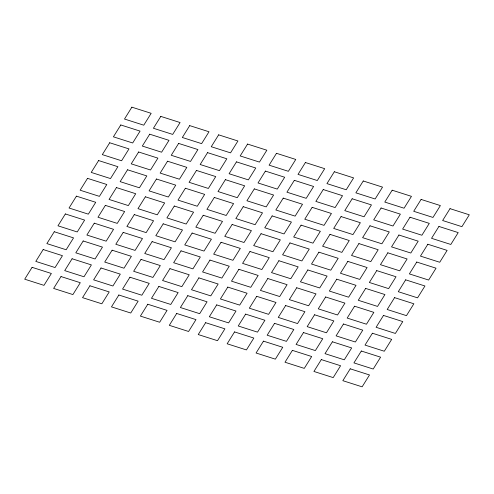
<?xml version="1.0" encoding="UTF-8"?>
<svg xmlns="http://www.w3.org/2000/svg" width="494" height="494" viewBox="0 0 494 494"><rect width="100%" height="100%" fill="white"/><g stroke="black" fill="none" stroke-linecap="round" stroke-linejoin="round"><path stroke-width="0.74" d="M32.091 267.334L24.7 279.196L43.978 285.347L51.37 273.485L32.091 267.334M43.182 249.538L35.79 261.4L55.069 267.55L62.46 255.688L43.182 249.538M54.266 231.742L46.874 243.604L66.159 249.754L73.55 237.892L54.266 231.742M65.356 213.945L57.965 225.807L77.243 231.958L84.635 220.096L65.356 213.945M76.44 196.149L69.049 208.011L88.333 214.161L95.725 202.299L76.44 196.149M87.531 178.353L80.139 190.215L99.418 196.365L106.809 184.503L87.531 178.353M98.615 160.556L91.223 172.418L110.508 178.569L117.899 166.706L98.615 160.556M109.705 142.76L102.314 154.622L121.592 160.772L128.983 148.91L109.705 142.76M120.795 124.963L113.404 136.826L132.682 142.982L140.074 131.114L120.795 124.963M131.879 107.167L124.488 119.035L143.773 125.186L151.164 113.317L131.879 107.167M61.015 276.56L53.624 288.422L72.902 294.572L80.294 282.71L61.015 276.56M72.099 258.763L64.708 270.626L83.992 276.776L91.384 264.914L72.099 258.763M83.19 240.967L75.798 252.829L95.076 258.98L102.468 247.117L83.19 240.967M94.274 223.171L86.882 235.033L106.167 241.183L113.558 229.321L94.274 223.171M105.364 205.374L97.973 217.237L117.251 223.387L124.642 211.525L105.364 205.374M116.454 187.578L109.063 199.44L128.341 205.59L135.733 193.728L116.454 187.578M127.538 169.782L120.147 181.644L139.432 187.794L146.823 175.932L127.538 169.782M138.629 151.985L131.237 163.847L150.516 170.004L157.907 158.136L138.629 151.985M149.713 134.189L142.321 146.057L161.606 152.208L168.997 140.339L149.713 134.189M160.803 116.393L153.412 128.261L172.69 134.411L180.082 122.543L160.803 116.393M89.933 285.785L82.541 297.647L101.826 303.798L109.217 291.935L89.933 285.785M101.023 267.989L93.632 279.851L112.91 286.001L120.301 274.139L101.023 267.989M112.113 250.192L104.716 262.055L124 268.205L131.392 256.343L112.113 250.192M123.197 232.396L115.806 244.258L135.084 250.409L142.482 238.546L123.197 232.396M134.288 214.6L126.896 226.462L146.175 232.612L153.566 220.75L134.288 214.6M145.372 196.803L137.98 208.666L157.265 214.816L164.656 202.954L145.372 196.803M156.462 179.007L149.071 190.869L168.349 197.026L175.741 185.157L156.462 179.007M167.546 161.211L160.155 173.079L179.439 179.229L186.831 167.361L167.546 161.211M178.637 143.414L171.245 155.283L190.523 161.433L197.915 149.565L178.637 143.414M189.721 125.618L182.329 137.486L201.614 143.637L209.005 131.768L189.721 125.618M118.856 295.011L111.465 306.873L130.743 313.023L138.141 301.161L118.856 295.011M129.947 277.214L122.555 289.076L141.834 295.227L149.225 283.365L129.947 277.214M141.031 259.418L133.639 271.28L152.924 277.43L160.315 265.568L141.031 259.418M152.121 241.622L144.73 253.484L164.008 259.634L171.399 247.772L152.121 241.622M163.205 223.825L155.814 235.687L175.098 241.838L182.49 229.976L163.205 223.825M174.296 206.029L166.904 217.897L186.182 224.048L193.574 212.179L174.296 206.029M185.38 188.233L177.988 200.101L197.273 206.251L204.664 194.383L185.38 188.233M196.47 170.436L189.079 182.305L208.357 188.455L215.748 176.586L196.47 170.436M207.56 152.64L200.169 164.508L219.447 170.658L226.839 158.79L207.56 152.64M218.644 134.843L211.253 146.712L230.537 152.862L237.929 140.994L218.644 134.843M147.78 304.236L140.389 316.098L159.667 322.249L167.058 310.386L147.78 304.236M158.864 286.44L151.473 298.302L170.757 304.452L178.149 292.59L158.864 286.44M169.955 268.643L162.563 280.506L181.841 286.656L189.233 274.794L169.955 268.643M181.039 250.847L173.647 262.709L192.932 268.866L200.323 256.997L181.039 250.847M192.129 233.051L184.737 244.919L204.016 251.069L211.407 239.201L192.129 233.051M203.219 215.254L195.828 227.123L215.106 233.273L222.498 221.405L203.219 215.254M214.303 197.458L206.912 209.326L226.196 215.477L233.588 203.608L214.303 197.458M225.394 179.662L218.002 191.53L237.281 197.68L244.672 185.812L225.394 179.662M236.478 161.865L229.086 173.734L248.371 179.884L255.762 168.016L236.478 161.865M247.568 144.069L240.177 155.937L259.455 162.088L266.846 150.219L247.568 144.069M176.698 313.462L169.306 325.324L188.591 331.474L195.982 319.612L176.698 313.462M187.788 295.665L180.396 307.527L199.675 313.678L207.066 301.815L187.788 295.665M198.878 277.869L191.487 289.731L210.765 295.887L218.157 284.019L198.878 277.869M209.962 260.072L202.571 271.941L221.855 278.091L229.247 266.223L209.962 260.072M221.053 242.276L213.661 254.144L232.94 260.295L240.331 248.426L221.053 242.276M232.137 224.48L224.745 236.348L244.03 242.498L251.421 230.63L232.137 224.48M243.227 206.683L235.836 218.552L255.114 224.702L262.505 212.834L243.227 206.683M254.311 188.887L246.92 200.755L266.204 206.906L273.596 195.037L254.311 188.887M265.402 171.091L258.01 182.959L277.288 189.109L284.68 177.247L265.402 171.091M276.492 153.301L269.094 165.163L288.379 171.313L295.77 159.451L276.492 153.301M205.621 322.687L198.23 334.549L217.508 340.699L224.906 328.837L205.621 322.687M216.712 304.891L209.32 316.753L228.599 322.909L235.99 311.041L216.712 304.891M227.796 287.094L220.404 298.963L239.689 305.113L247.08 293.245L227.796 287.094M238.886 269.298L231.495 281.166L250.773 287.317L258.164 275.448L238.886 269.298M249.97 251.502L242.579 263.37L261.863 269.52L269.255 257.652L249.97 251.502M261.06 233.705L253.669 245.574L272.947 251.724L280.339 239.856L261.06 233.705M272.145 215.909L264.753 227.777L284.038 233.928L291.429 222.059L272.145 215.909M283.235 198.113L275.843 209.981L295.122 216.131L302.513 204.269L283.235 198.113M294.325 180.322L286.934 192.185L306.212 198.335L313.604 186.473L294.325 180.322M305.409 162.526L298.018 174.388L317.302 180.538L324.694 168.676L305.409 162.526M234.545 331.912L227.154 343.781L246.432 349.931L253.823 338.063L234.545 331.912M245.629 314.116L238.238 325.984L257.522 332.135L264.914 320.266L245.629 314.116M256.719 296.32L249.328 308.188L268.606 314.338L275.998 302.47L256.719 296.32M267.804 278.523L260.412 290.392L279.697 296.542L287.088 284.674L267.804 278.523M278.894 260.727L271.502 272.595L290.781 278.746L298.172 266.877L278.894 260.727M289.984 242.931L282.593 254.799L301.871 260.949L309.263 249.081L289.984 242.931M301.068 225.134L293.677 237.003L312.961 243.153L320.353 231.291L301.068 225.134M312.159 207.344L304.767 219.206L324.045 225.357L331.437 213.494L312.159 207.344M323.243 189.548L315.851 201.41L335.136 207.56L342.527 195.698L323.243 189.548M334.333 171.751L326.942 183.614L346.22 189.764L353.611 177.902L334.333 171.751M263.463 341.138L256.071 353.006L275.356 359.157L282.747 347.288L263.463 341.138M274.553 323.342L267.161 335.21L286.44 341.36L293.831 329.492L274.553 323.342M285.643 305.545L278.252 317.414L297.53 323.564L304.922 311.695L285.643 305.545M296.727 287.749L289.336 299.617L308.62 305.767L316.012 293.899L296.727 287.749M307.818 269.952L300.426 281.821L319.704 287.971L327.096 276.103L307.818 269.952M318.902 252.162L311.51 264.024L330.795 270.175L338.186 258.313L318.902 252.162M329.992 234.366L322.601 246.228L341.879 252.378L349.27 240.516L329.992 234.366M341.076 216.57L333.685 228.432L352.969 234.582L360.361 222.72L341.076 216.57M352.166 198.773L344.775 210.635L364.053 216.786L371.445 204.924L352.166 198.773M363.257 180.977L355.859 192.839L375.144 198.989L382.535 187.127L363.257 180.977M292.386 350.363L284.995 362.232L304.279 368.382L311.671 356.514L292.386 350.363M303.477 332.567L296.085 344.435L315.363 350.586L322.755 338.717L303.477 332.567M314.561 314.771L307.169 326.639L326.454 332.789L333.845 320.921L314.561 314.771M325.651 296.974L318.26 308.843L337.538 314.993L344.929 303.131L325.651 296.974M336.735 279.184L329.344 291.046L348.628 297.197L356.02 285.334L336.735 279.184M347.825 261.388L340.434 273.25L359.712 279.4L367.104 267.538L347.825 261.388M358.916 243.591L351.518 255.454L370.803 261.604L378.194 249.742L358.916 243.591M370 225.795L362.608 237.657L381.887 243.808L389.284 231.945L370 225.795M381.09 207.999L373.699 219.861L392.977 226.011L400.368 214.149L381.09 207.999M392.174 190.202L384.783 202.065L404.067 208.215L411.459 196.353L392.174 190.202M321.31 359.589L313.918 371.457L333.197 377.607L340.588 365.739L321.31 359.589M332.394 341.792L325.003 353.661L344.287 359.811L351.679 347.943L332.394 341.792M343.484 323.996L336.093 335.864L355.371 342.015L362.763 330.153L343.484 323.996M354.569 306.206L347.177 318.068L366.462 324.218L373.853 312.356L354.569 306.206M365.659 288.41L358.267 300.272L377.546 306.422L384.937 294.56L365.659 288.41M376.749 270.613L369.358 282.475L388.636 288.626L396.027 276.764L376.749 270.613M387.833 252.817L380.442 264.679L399.726 270.829L407.118 258.967L387.833 252.817M398.924 235.021L391.532 246.883L410.81 253.033L418.202 241.171L398.924 235.021M410.008 217.224L402.616 229.086L421.901 235.237L429.292 223.374L410.008 217.224M421.098 199.428L413.706 211.29L432.985 217.44L440.376 205.578L421.098 199.428M350.227 368.814L342.836 380.683L362.121 386.833L369.512 374.965L350.227 368.814M361.318 351.018L353.926 362.886L373.205 369.037L380.596 357.174L361.318 351.018M372.408 333.228L365.017 345.09L384.295 351.24L391.686 339.378L372.408 333.228M383.492 315.431L376.101 327.294L395.385 333.444L402.777 321.582L383.492 315.431M394.583 297.635L387.191 309.497L406.469 315.647L413.861 303.785L394.583 297.635M405.667 279.839L398.275 291.701L417.56 297.851L424.951 285.989L405.667 279.839M416.757 262.042L409.365 273.904L428.644 280.055L436.035 268.193L416.757 262.042M427.841 244.246L420.45 256.108L439.734 262.258L447.126 250.396L427.841 244.246M438.931 226.45L431.54 238.312L450.818 244.462L458.21 232.6L438.931 226.45M450.022 208.653L442.63 220.515L461.909 226.666L469.3 214.804L450.022 208.653"/></g></svg>
